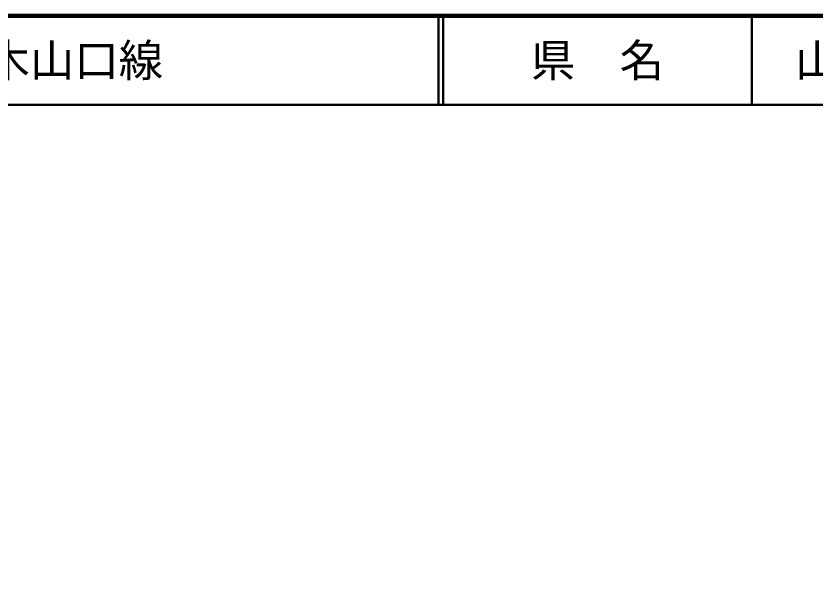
# Model space of a CAD drawing. Units: millimetres on the paper, enlarged 1000 times. Extents: x 40000 to 680000, y 20000 to 380000.
# Drawn here: x 250176 to 340114, y 316943 to 380000 of the extents above; entities that cross this region are included whole.
import ezdxf
from ezdxf.enums import TextEntityAlignment as Align

# ---------------------------------------------------------------- set-up
doc = ezdxf.new("R2010")
doc.units = ezdxf.units.MM
doc.header["$LTSCALE"] = 1000
for name, color, linetype, lineweight in [('M-BGD', 7, 'Continuous', 25), ('M-TTL', 2, 'Continuous', 140), ('M-TTL-LINE', 7, 'Continuous', 50)]:
    doc.layers.add(name, color=color, linetype=linetype, lineweight=lineweight)
doc.layers.add('M-TTL-TXT', color=7, linetype='Continuous')
doc.styles.add('ＭＳ ゴシック', font='')
doc.styles.get('ＭＳ ゴシック').set_extended_font_data('MS Gothic')

msp = doc.modelspace()

# ---------------------------------------------------------------- linework, layer by layer
at = {"layer": 'M-BGD'}
for points, knots in [([(118748, 323445), (126040, 325596), (127962, 326119), (133802, 328039), (136607, 328960), (138087, 329793), (140964, 330454), (142465, 330799), (143323, 331008), (144862, 331047), (146606, 331093), (147639, 330948), (149270, 330327), (150745, 329765), (151326, 328967), (152572, 327997), (154112, 326799), (154810, 325921), (156389, 324776), (158724, 323082), (160167, 322331), (162583, 320754), (163343, 320259), (163728, 319912), (164525, 319479), (165442, 318981), (165986, 318752), (166966, 318393), (169483, 317471), (171027, 317396), (173619, 316712), (178535, 315413), (181143, 313989), (186180, 313292), (190477, 312697), (192945, 312918), (197282, 312995), (200478, 313052), (202234, 313656), (205427, 313772), (206631, 313816), (207329, 313986), (208512, 313758), (209417, 313584), (209937, 313457), (210758, 313038), (211592, 312612), (211947, 312186), (212727, 311668), (214249, 310657), (215230, 310280), (216679, 309168), (218169, 308025), (218882, 307235), (220335, 306046), (222320, 304421), (223541, 303646), (225502, 301993), (227431, 300367), (228333, 299253), (230251, 297613), (232318, 295845), (233588, 294991), (235674, 293246), (237060, 292087), (237733, 291317), (239150, 290197), (241034, 288708), (242166, 287967), (244193, 286680), (248715, 283808), (251220, 282117), (256016, 279730), (258086, 278700), (259264, 278141), (261440, 277357), (263472, 276625), (264656, 276310), (266780, 275916), (269693, 275377), (271362, 275228), (274323, 275111), (277290, 274994), (279018, 274938), (281908, 275620), (286601, 276727), (289126, 277825), (293519, 279815), (295678, 280793), (296783, 281553), (298858, 282697), (300495, 283599), (301442, 284058), (303014, 285069), (304222, 285847), (304931, 286251), (306020, 287189), (308365, 289207), (308827, 290705), (310385, 293799)], [0, 0, 0, 0, 1, 1, 1, 2, 2, 2, 3, 3, 3, 4, 4, 4, 5, 5, 5, 6, 6, 6, 7, 7, 7, 8, 8, 8, 9, 9, 9, 10, 10, 10, 11, 11, 11, 12, 12, 12, 13, 13, 13, 14, 14, 14, 15, 15, 15, 16, 16, 16, 17, 17, 17, 18, 18, 18, 19, 19, 19, 20, 20, 20, 21, 21, 21, 22, 22, 22, 23, 23, 23, 24, 24, 24, 25, 25, 25, 26, 26, 26, 27, 27, 27, 28, 28, 28, 29, 29, 29, 30, 30, 30, 31, 31, 31, 32, 32, 32, 33, 33, 33, 33]), ([(119691, 321597), (127372, 323998), (129500, 324751), (135921, 326259), (139840, 327179), (141985, 328214), (146007, 328378), (147395, 328434), (148184, 328383), (149557, 328168), (150481, 328023), (151074, 328103), (151897, 327657), (152705, 327220), (152972, 326706), (153597, 326033), (154431, 325136), (154689, 324460), (155489, 323532), (155717, 323267), (155841, 323113), (156092, 322869), (158815, 320225), (160017, 318283), (163254, 316301), (165394, 314990), (166598, 314182), (168975, 313377), (172460, 312196), (174559, 312044), (178153, 311255), (181032, 310623), (182653, 310308), (185544, 309732), (186835, 309475), (187541, 309199), (188853, 309088), (193786, 308673), (196584, 309021), (201520, 308631), (203743, 308455), (204969, 308168), (207182, 307893), (208296, 307754), (208927, 307735), (210037, 307571), (210686, 307475), (211068, 307473), (211687, 307256), (214672, 306213), (216040, 304897), (218597, 303037), (220907, 301357), (222043, 300204), (224110, 298233), (224792, 297582), (225063, 297098), (225801, 296511), (226273, 296137), (226598, 296014), (227115, 295706), (228734, 294740), (229738, 294355), (231288, 293283), (234008, 291403), (235396, 290162), (238091, 288248), (243563, 284360), (246607, 282145), (252244, 278501), (253131, 277928), (253628, 277605), (254533, 277060), (257451, 275303), (258881, 273903), (262033, 272611), (263249, 272113), (263923, 271764), (265212, 271509), (268445, 270870), (270319, 270901), (273602, 270619), (276875, 270339), (277950, 270282), (281993, 270068)], [0, 0, 0, 0, 1, 1, 1, 2, 2, 2, 3, 3, 3, 4, 4, 4, 5, 5, 5, 6, 6, 6, 7, 7, 7, 8, 8, 8, 9, 9, 9, 10, 10, 10, 11, 11, 11, 12, 12, 12, 13, 13, 13, 14, 14, 14, 15, 15, 15, 16, 16, 16, 17, 17, 17, 18, 18, 18, 19, 19, 19, 20, 20, 20, 21, 21, 21, 22, 22, 22, 23, 23, 23, 24, 24, 24, 25, 25, 25, 26, 26, 26, 27, 27, 27, 28, 28, 28, 28])]:
    msp.add_open_spline(points, degree=3, knots=knots, dxfattribs=at)
at = {"layer": 'M-TTL'}
msp.add_line((680000, 380000), (40000, 380000), dxfattribs=at)
at = {"layer": 'M-TTL-LINE'}
for p, q in [((297750, 380000), (297750, 370000)), ((298250, 380000), (298250, 370000)), ((333000, 380000), (333000, 370000)), ((40000, 370000), (680000, 370000))]:
    msp.add_line(p, q, dxfattribs=at)

# ---------------------------------------------------------------- texts
at = {"layer": 'M-TTL-TXT', "style": 'ＭＳ ゴシック'}
msp.add_text('一般県道\u3000柿木山口線', height=3666, dxfattribs=at).set_placement((216734, 375000), align=Align.MIDDLE_LEFT)
for s, p in [('県\u3000名', (315625, 375000)), ('山\u3000口\u3000県', (350375, 375000))]:
    msp.add_text(s, height=3666, dxfattribs=at).set_placement(p, align=Align.MIDDLE_CENTER)

doc.saveas('drawing.dxf')
